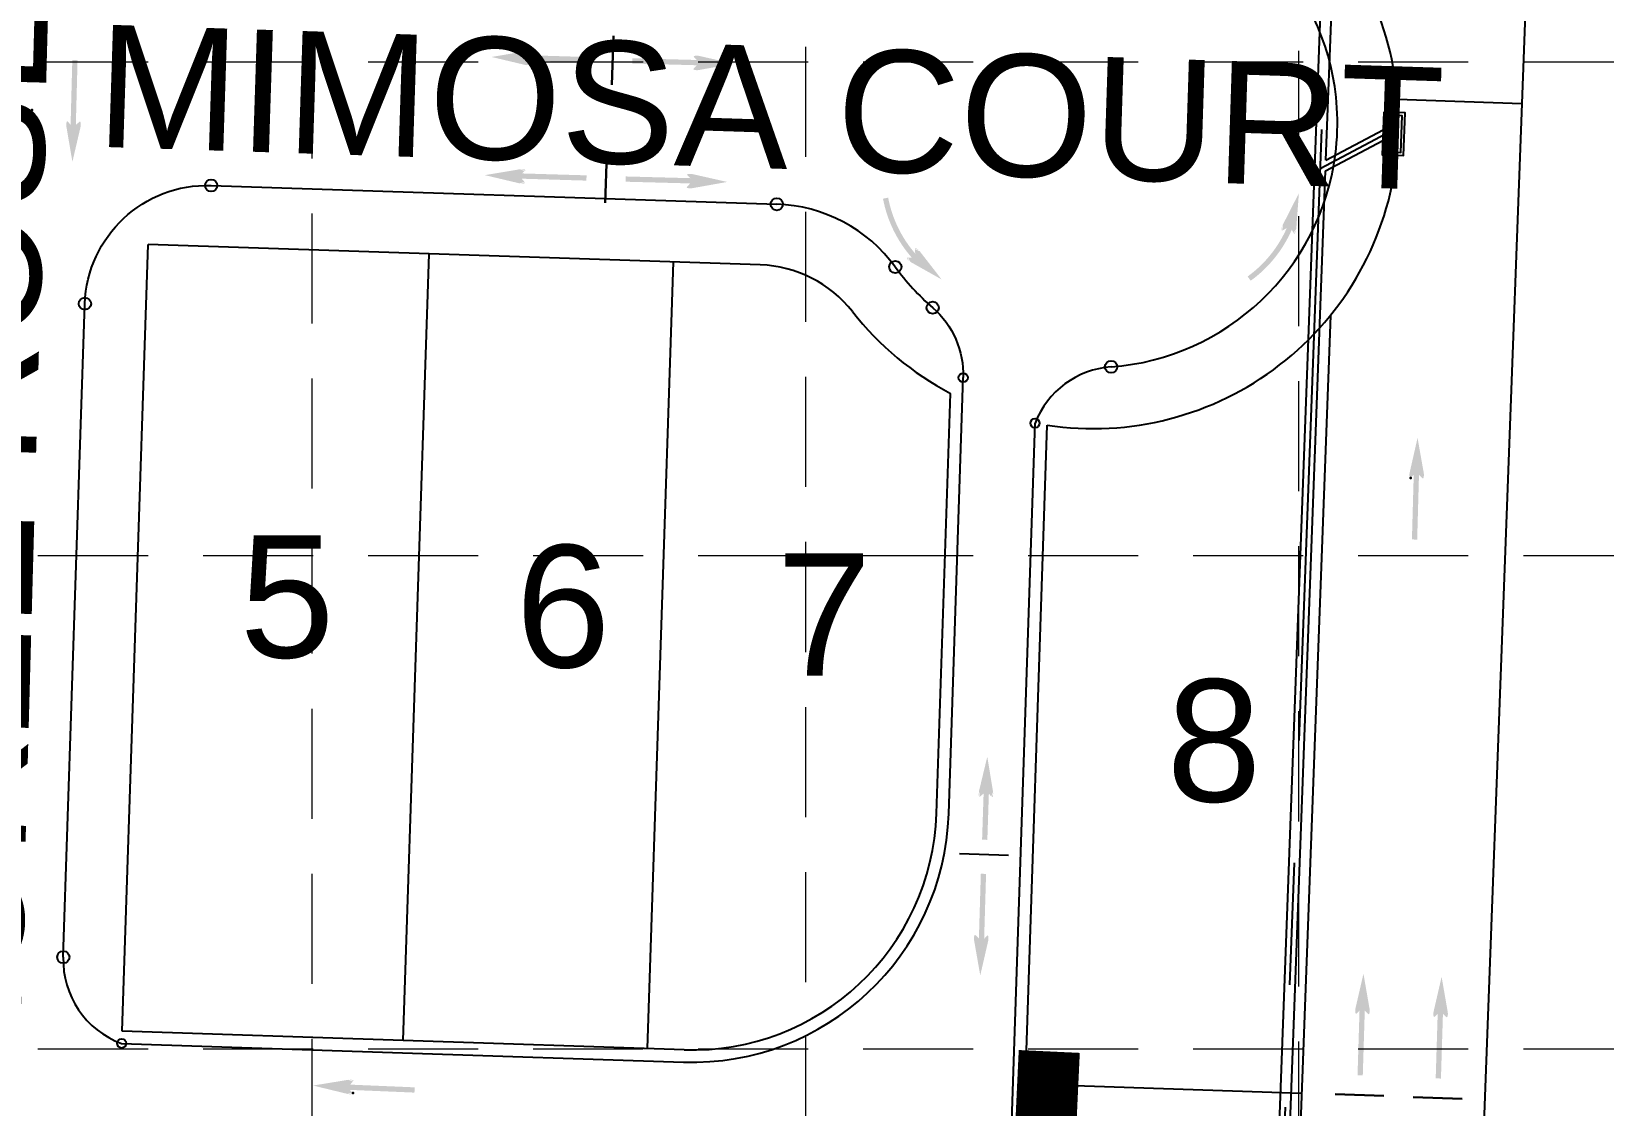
# Model space of a CAD drawing. Header units: feet. Extents: x 10084 to 13321, y 3329 to 8503.
# Drawn here: x 12787.2 to 13044.4, y 6633.3 to 6808.9 of the extents above; entities that cross this region are included whole.
import ezdxf
from ezdxf.enums import TextEntityAlignment as Align

# ---------------------------------------------------------------- set-up
doc = ezdxf.new("R2010")
doc.units = ezdxf.units.FT
doc.header["$LTSCALE"] = 40
doc.header["$MEASUREMENT"] = 0
for name, pattern in [('( Dashdot )', [1.001, 0.5, -0.25, 0.001, -0.25]), ('CENTERX2', [4, 2.5, -0.5, 0.5, -0.5]), ('DASHED', [0.75, 0.5, -0.25]), ('HIDDEN', [0.375, 0.25, -0.125])]:
    doc.linetypes.add(name, pattern=pattern)
for name, color, linetype in [('CURB', 4, 'Continuous'), ('EROSION BLANKETS', 84, 'Continuous'), ('flow arrow', 4, 'Continuous'), ('GRID', 254, 'DASHED'), ('INLET', 4, 'Continuous'), ('Level 18', 7, 'Continuous'), ('LOT', 7, 'Continuous'), ('NAME', 6, 'Continuous'), ('ROW', 3, '( Dashdot )'), ('STORM', 2, 'Continuous'), ('storm CL', 7, 'CENTERX2')]:
    doc.layers.add(name, color=color, linetype=linetype)
doc.styles.get("Standard").update_dxf_attribs({"font": 'ARIAL.TTF'})

msp = doc.modelspace()

# ---------------------------------------------------------------- hatches: boundary and pattern name
at = {"layer": 'flow arrow', "linetype": 'Continuous', "lineweight": 30}
h = msp.add_hatch(color=7, dxfattribs=at)
edge = h.paths.add_edge_path()
edge.add_line((12869.04354404353, 6805.531957819063), (12868.48967209674, 6805.047733760734))
edge.add_line((12868.48967209674, 6805.047733760733), (12879.06904648675, 6804.73399089383))
edge.add_line((12879.06904648675, 6804.733990893831), (12879.04481262023, 6803.874253256565))
edge.add_line((12879.04481262023, 6803.874253256565), (12868.46545895727, 6804.187856229236))
edge.add_line((12868.46545895727, 6804.187856229236), (12868.99600460852, 6803.564503981308))
edge.add_line((12868.99600460852, 6803.564503981308), (12868.99777782315, 6803.562902490685))
edge.add_ellipse((12868.45465800578, 6803.538940240955), major_axis=(0.5597539809932037, -0.01660061687514937), ratio=0.2857142857142857, start_angle=-125.83152777777792, end_angle=14.496719444444523, ccw=False)
edge.add_line((12868.12313047502, 6803.418996604088), (12868.12363733888, 6803.421169947069))
edge.add_line((12868.12363733888, 6803.421169947069), (12862.43127444857, 6804.769575689691))
edge.add_line((12862.43127444857, 6804.76957568969), (12868.19671306889, 6805.735881191064))
edge.add_line((12868.19671306889, 6805.735881191064), (12868.19590527455, 6805.735054656152))
edge.add_ellipse((12868.51087985984, 6805.594155405579), major_axis=(0.5597539809932037, -0.01660061687514937), ratio=0.2857142857142858, start_angle=-17.182672222222322, end_angle=124.7269333333333, ccw=False)
edge.add_line((12869.04424957753, 6805.531049415396), (12869.04354404353, 6805.531957819063))
edge.add_line((12869.04354404353, 6805.531957819063), (12869.04354404353, 6805.531957819063))
edge.add_line((12869.04354404353, 6805.531957819063), (12869.04354404353, 6805.531957819063))
h = msp.add_hatch(color=7, dxfattribs=at)
edge = h.paths.add_edge_path()
edge.add_line((12795.05178871662, 6794.192169451149), (12794.42948604765, 6793.660349919931))
edge.add_line((12794.42948604765, 6793.660349919931), (12794.70977334859, 6804.240846486323))
edge.add_line((12794.70977334859, 6804.240846486323), (12793.85008199817, 6804.259491479446))
edge.add_line((12793.85008199817, 6804.259491479446), (12793.56959793365, 6793.683196255821))
edge.add_line((12793.56959793365, 6793.683196255821), (12793.08419007215, 6794.232358541736))
edge.add_line((12793.08419007215, 6794.232358541736), (12793.08239031476, 6794.233168874996))
edge.add_ellipse((12793.02094625668, 6793.699605281315), major_axis=(0.01485672672199987, 0.5598028439785119), ratio=0.2857142857142857, start_angle=342.8173277777778, end_angle=484.7269333333335)
edge.add_line((12792.88102896682, 6793.384193356998), (12792.88151953069, 6793.385294215899))
edge.add_line((12792.88151953069, 6793.385294215899), (12793.86523227071, 6787.625260265911))
edge.add_line((12793.86523227071, 6787.625260265911), (12795.19665774981, 6793.319982957473))
edge.add_line((12795.19665774981, 6793.319982957473), (12795.19730192297, 6793.318633877945))
edge.add_ellipse((12795.07632608738, 6793.649786057662), major_axis=(0.01485672672199987, 0.5598028439785119), ratio=0.2857142857142854, start_angle=234.1684722222222, end_angle=374.4967194444445)
edge.add_line((12795.05067197478, 6794.192828457014), (12795.05178871662, 6794.192169451148))
edge.add_line((12795.05178871662, 6794.192169451149), (12795.05178871662, 6794.192169451149))
h = msp.add_hatch(color=7, dxfattribs=at)
edge = h.paths.add_edge_path()
edge.add_line((12895.52095187538, 6804.787741712976), (12896.04677328494, 6804.272986404681))
edge.add_line((12896.04677328494, 6804.27298640468), (12885.46640712935, 6804.554343677024))
edge.add_line((12885.46640712935, 6804.554343677024), (12885.44245305129, 6803.694647493865))
edge.add_line((12885.44245305129, 6803.694647493865), (12896.02261972906, 6803.413189183824))
edge.add_line((12896.02261972906, 6803.413189183824), (12895.45760953399, 6802.820805783852))
edge.add_line((12895.45760953399, 6802.820805783852), (12895.45612553341, 6802.819258843758))
edge.add_ellipse((12895.99704202824, 6802.7648284198), major_axis=(-0.5598027372870455, 0.0148659020683853), ratio=0.2857142857142854, start_angle=345.5032805555555, end_angle=485.8315277777779)
edge.add_line((12896.32130918035, 6802.626452866553), (12896.32040127808, 6802.628325486654))
edge.add_line((12896.32040127808, 6802.628325486655), (12902.07952567186, 6803.65509901031))
edge.add_line((12902.07952567186, 6803.65509901031), (12896.3776922312, 6804.943914738385))
edge.add_line((12896.3776922312, 6804.943914738385), (12896.37873771126, 6804.942942244464))
edge.add_ellipse((12896.05634632614, 6804.819956948631), major_axis=(-0.5598027372870455, 0.0148659020683853), ratio=0.2857142857142858, start_angle=235.2730666666667, end_angle=377.1826722222223)
edge.add_line((12895.52027408202, 6804.786908940507), (12895.52095187538, 6804.787741712976))
edge.add_line((12895.52095187538, 6804.787741712976), (12895.52095187538, 6804.787741712976))
edge.add_line((12895.52095187538, 6804.787741712976), (12895.52095187538, 6804.787741712976))
h = msp.add_hatch(color=7, dxfattribs=at)
edge = h.paths.add_edge_path()
edge.add_line((12867.95529218502, 6786.203481995638), (12867.40142023823, 6785.719257937309))
edge.add_line((12867.40142023823, 6785.719257937308), (12877.98079462825, 6785.405515070405))
edge.add_line((12877.98079462825, 6785.405515070406), (12877.95656076172, 6784.54577743314))
edge.add_line((12877.95656076172, 6784.54577743314), (12867.37720709877, 6784.859380405811))
edge.add_line((12867.37720709877, 6784.859380405811), (12867.90775275002, 6784.236028157883))
edge.add_line((12867.90775275002, 6784.236028157883), (12867.90952596464, 6784.23442666726))
edge.add_ellipse((12867.36640614727, 6784.21046441753), major_axis=(0.5597539809932037, -0.01660061687514937), ratio=0.2857142857142857, start_angle=-125.83152777777792, end_angle=14.496719444444523, ccw=False)
edge.add_line((12867.03487861652, 6784.090520780663), (12867.03538548037, 6784.092694123644))
edge.add_line((12867.03538548037, 6784.092694123644), (12861.34302259007, 6785.441099866266))
edge.add_line((12861.34302259007, 6785.441099866265), (12867.10846121039, 6786.40740536764))
edge.add_line((12867.10846121039, 6786.40740536764), (12867.10765341605, 6786.406578832727))
edge.add_ellipse((12867.42262800134, 6786.265679582154), major_axis=(0.5597539809932037, -0.01660061687514937), ratio=0.2857142857142858, start_angle=-17.182672222222322, end_angle=124.7269333333333, ccw=False)
edge.add_line((12867.95599771903, 6786.202573591971), (12867.95529218502, 6786.203481995638))
edge.add_line((12867.95529218502, 6786.203481995638), (12867.95529218502, 6786.203481995638))
edge.add_line((12867.95529218502, 6786.203481995638), (12867.95529218502, 6786.203481995638))
h = msp.add_hatch(color=7, dxfattribs=at)
edge = h.paths.add_edge_path()
edge.add_line((12894.43270001687, 6785.459265889551), (12894.95852142644, 6784.944510581256))
edge.add_line((12894.95852142644, 6784.944510581255), (12884.37815527084, 6785.225867853599))
edge.add_line((12884.37815527084, 6785.225867853599), (12884.35420119278, 6784.36617167044))
edge.add_line((12884.35420119278, 6784.36617167044), (12894.93436787056, 6784.084713360399))
edge.add_line((12894.93436787055, 6784.084713360399), (12894.36935767548, 6783.492329960427))
edge.add_line((12894.36935767548, 6783.492329960427), (12894.3678736749, 6783.490783020333))
edge.add_ellipse((12894.90879016973, 6783.436352596375), major_axis=(-0.5598027372870455, 0.0148659020683853), ratio=0.2857142857142854, start_angle=345.5032805555555, end_angle=485.8315277777779)
edge.add_line((12895.23305732185, 6783.297977043128), (12895.23214941958, 6783.299849663229))
edge.add_line((12895.23214941958, 6783.29984966323), (12900.99127381335, 6784.326623186885))
edge.add_line((12900.99127381335, 6784.326623186885), (12895.28944037269, 6785.61543891496))
edge.add_line((12895.28944037269, 6785.61543891496), (12895.29048585276, 6785.614466421039))
edge.add_ellipse((12894.96809446763, 6785.491481125206), major_axis=(-0.5598027372870455, 0.0148659020683853), ratio=0.2857142857142858, start_angle=235.2730666666667, end_angle=377.1826722222223)
edge.add_line((12894.43202222352, 6785.458433117082), (12894.43270001687, 6785.459265889551))
edge.add_line((12894.43270001687, 6785.459265889551), (12894.43270001687, 6785.459265889551))
edge.add_line((12894.43270001687, 6785.459265889551), (12894.43270001687, 6785.459265889551))
h = msp.add_hatch(color=7, dxfattribs=at)
edge = h.paths.add_edge_path()
edge.add_line((12991.8587, 6777.267800000002), (12994.5136, 6782.479700000001))
edge.add_line((12994.5136, 6782.479700000001), (12994.0889, 6776.6543))
edge.add_line((12994.0889, 6776.6543), (12994.08991250968, 6776.654030678002))
edge.add_ellipse((12993.87850227707, 6776.381327058879), major_axis=(-0.1485443974594063, -0.539939405844232), ratio=0.285714285714286, start_angle=-17.182672222222322, end_angle=124.7269333333333, ccw=False)
edge.add_line((12993.69101391278, 6775.878024323662), (12993.6881, 6775.878600000003))
edge.add_line((12993.6881, 6775.878600000003), (12993.3476, 6776.525800000001))
edge.add_line((12993.3476, 6776.525800000001), (12993.35489413047, 6776.517527059838))
edge.add_arc((12974.63688134681, 6784.704156245933), 20.43, 305.9687798300628, 336.3770492745072, ccw=False)
edge.add_line((12986.63632652058, 6768.169398486282), (12986.13121029695, 6768.865428336438))
edge.add_arc((12974.63688134681, 6784.704156245933), 19.57000000000001, 305.9687798300628, 336.0445853856183)
edge.add_line((12992.52115457955, 6776.75823459161), (12992.5199, 6776.757800000002))
edge.add_line((12992.5199, 6776.757800000002), (12991.792, 6776.390100000001))
edge.add_line((12991.792, 6776.390100000001), (12991.78972239817, 6776.388760346299))
edge.add_ellipse((12991.89492026389, 6776.922133236968), major_axis=(-0.1485443974594063, -0.539939405844232), ratio=0.2857142857142858, start_angle=-125.83152777777792, end_angle=14.496719444444523, ccw=False)
edge.add_line((12991.85680690939, 6777.272624716943), (12991.85877176733, 6777.269274593342))
h = msp.add_hatch(color=7, dxfattribs=at)
edge = h.paths.add_edge_path()
edge.add_line((12932.4881, 6772.996000000001), (12936.0752, 6768.376))
edge.add_line((12936.0752, 6768.376000000001), (12930.984, 6771.238800000002))
edge.add_line((12930.984, 6771.238800000001), (12930.98337966118, 6771.237947411551))
edge.add_ellipse((12930.82653463445, 6771.545292800201), major_axis=(-0.4254344227937298, 0.3641504522888391), ratio=0.2857142857142859, start_angle=-17.182672222222322, end_angle=124.7269333333333, ccw=False)
edge.add_line((12930.45082459684, 6771.929099389075), (12930.4525, 6771.931500000001))
edge.add_line((12930.4525, 6771.931500000001), (12931.1832, 6771.9643))
edge.add_line((12931.1832, 6771.9643), (12931.17256541624, 6771.961199796417))
edge.add_arc((12946.54499755637, 6785.417545143392), 20.42999999999999, 190.7891948210937, 221.1974642655381, ccw=False)
edge.add_line((12926.4761475631, 6781.593129029207), (12927.32094492019, 6781.75411777398))
edge.add_arc((12946.54499755637, 6785.417545143392), 19.57000000000001, 190.7891948210938, 220.8650003766493)
edge.add_line((12931.74512082334, 6772.613305662376), (12931.7452, 6772.614600000001))
edge.add_line((12931.7452, 6772.614600000001), (12931.7222, 6773.429800000002))
edge.add_line((12931.7222, 6773.429800000002), (12931.72194734996, 6773.432431573069))
edge.add_ellipse((12932.15988129674, 6773.110302577626), major_axis=(-0.4254344227937298, 0.3641504522888391), ratio=0.2857142857142858, start_angle=-125.83152777777792, end_angle=14.496719444444523, ccw=False)
edge.add_line((12932.49328421277, 6772.995675344097), (12932.48941645863, 6772.99532252266))
at = {"layer": 'flow arrow'}
h = msp.add_hatch(color=7, dxfattribs=at)
edge = h.paths.add_edge_path()
edge.add_line((12943.54856377453, 6676.724405661183), (12942.68938759423, 6676.763431089205))
edge.add_line((12942.68938759423, 6676.763431089205), (12942.93812141789, 6684.301488222908))
edge.add_line((12942.93812141789, 6684.301488222908), (12942.3129877102, 6683.773080324717))
edge.add_line((12942.3129877102, 6683.773080324717), (12942.3114304941, 6683.7711508652))
edge.add_ellipse((12942.28928773158, 6684.314347818551), major_axis=(-0.01847559209414452, -0.5596951424630832), ratio=0.2857142857142855, start_angle=-125.83152777777792, end_angle=14.496719444444523, ccw=False)
edge.add_line((12942.17045534227, 6684.646275225075), (12942.17252075564, 6684.645877367474))
edge.add_line((12942.17252075564, 6684.645877367474), (12943.53996645405, 6690.333868114261))
edge.add_line((12943.53996645405, 6690.333868114261), (12944.48694067202, 6684.564936509293))
edge.add_line((12944.48694067202, 6684.564936509293), (12944.48625624561, 6684.565742378003))
edge.add_ellipse((12944.34430270245, 6684.251241597219), major_axis=(-0.01847559209414452, -0.5596951424630832), ratio=0.2857142857142855, start_angle=-17.182672222222322, end_angle=124.7269333333333, ccw=False)
edge.add_line((12944.27941038545, 6683.718086349071), (12944.28026836757, 6683.718935645619))
edge.add_line((12944.28026836757, 6683.718935645619), (12944.28026836757, 6683.718935645619))
edge.add_line((12944.28026836757, 6683.718935645619), (12944.28026836757, 6683.718935645619))
edge.add_line((12944.28026836757, 6683.718935645619), (12943.7977615894, 6684.274435905027))
edge.add_line((12943.7977615894, 6684.274435905027), (12943.54856377453, 6676.724405661183))
h = msp.add_hatch(color=7, dxfattribs=at)
edge = h.paths.add_edge_path()
edge.add_line((12943.5433, 6661.1026), (12943.0266, 6660.5784))
edge.add_line((12943.0266, 6660.5784), (12943.3435, 6671.158))
edge.add_line((12943.3435, 6671.158), (12942.484, 6671.184600000001))
edge.add_line((12942.484, 6671.184600000001), (12942.1671, 6660.605500000001))
edge.add_line((12942.1671, 6660.605500000001), (12941.5765, 6661.172500000001))
edge.add_line((12941.5765, 6661.172500000001), (12941.5751541632, 6661.173749978376))
edge.add_ellipse((12941.51891208483, 6660.63301893611), major_axis=(0.01674105011446782, 0.559749709460456), ratio=0.2857142857142855, start_angle=345.5032805555555, end_angle=485.8315277777779)
edge.add_line((12941.37945109602, 6660.309217186959), (12941.3813, 6660.3102))
edge.add_line((12941.3813, 6660.3102), (12942.3886, 6654.5479))
edge.add_line((12942.3886, 6654.5479), (12943.6967, 6660.2453))
edge.add_line((12943.6967, 6660.2453), (12943.69573473042, 6660.244029076303))
edge.add_ellipse((12943.57383009463, 6660.566830578943), major_axis=(0.01674105011446782, 0.559749709460456), ratio=0.2857142857142858, start_angle=235.2730666666667, end_angle=377.1826722222223)
edge.add_line((12943.54257801831, 6661.103010434729), (12943.5433, 6661.1026))
edge.add_line((12943.5433, 6661.1026), (12943.5433, 6661.1026))
edge.add_line((12943.5433, 6661.1026), (12943.5433, 6661.1026))
at = {"layer": 'flow arrow', "linetype": 'Continuous', "lineweight": 30}
h = msp.add_hatch(color=7, dxfattribs=at)
edge = h.paths.add_edge_path()
edge.add_line((13003.9198522929, 6648.279804505735), (13004.43692644042, 6648.80346369225))
edge.add_line((13004.43692644042, 6648.80346369225), (13004.11166935778, 6638.224292013828))
edge.add_line((13004.11166935778, 6638.224292013828), (13004.97129134257, 6638.196647611229))
edge.add_line((13004.97129134257, 6638.196647611229), (13005.29636176908, 6648.775696165743))
edge.add_line((13005.29636176908, 6648.775696165743), (13005.88639472674, 6648.208273794555))
edge.add_line((13005.88639472674, 6648.208273794555), (13005.88794802739, 6648.206671089017))
edge.add_ellipse((13005.94461842358, 6648.747357454189), major_axis=(-0.01718444243567434, -0.5597363180059635), ratio=0.2857142857142856, start_angle=345.5032805555555, end_angle=485.8315277777779)
edge.add_line((13006.08433587396, 6649.071048656302), (13006.08244287379, 6649.070384443228))
edge.add_line((13006.08244287379, 6649.070384443228), (13005.07970959988, 6654.833654877631))
edge.add_line((13005.07970959987, 6654.833654877631), (13003.76718636403, 6649.137120058431))
edge.add_line((13003.76718636403, 6649.137120058431), (13003.76810441466, 6649.138071501233))
edge.add_ellipse((13003.88975332034, 6648.815173509059), major_axis=(-0.01718444243567434, -0.5597363180059635), ratio=0.2857142857142859, start_angle=235.2730666666667, end_angle=377.1826722222223)
edge.add_line((13003.92058066363, 6648.278969022301), (13003.9198522929, 6648.279804505736))
edge.add_line((13003.9198522929, 6648.279804505735), (13003.9198522929, 6648.279804505735))
edge.add_line((13003.9198522929, 6648.279804505735), (13003.9198522929, 6648.279804505735))
h = msp.add_hatch(color=7, dxfattribs=at)
edge = h.paths.add_edge_path()
edge.add_line((13016.7076522929, 6647.774704505735), (13017.22472644042, 6648.29836369225))
edge.add_line((13017.22472644042, 6648.29836369225), (13016.89946935778, 6637.719192013828))
edge.add_line((13016.89946935778, 6637.719192013828), (13017.75909134257, 6637.691547611229))
edge.add_line((13017.75909134257, 6637.691547611229), (13018.08416176908, 6648.270596165743))
edge.add_line((13018.08416176908, 6648.270596165743), (13018.67419472674, 6647.703173794554))
edge.add_line((13018.67419472674, 6647.703173794554), (13018.67574802739, 6647.701571089016))
edge.add_ellipse((13018.73241842358, 6648.242257454189), major_axis=(-0.01718444243567434, -0.5597363180059635), ratio=0.2857142857142856, start_angle=345.5032805555555, end_angle=485.8315277777779)
edge.add_line((13018.87213587396, 6648.565948656302), (13018.87024287379, 6648.565284443228))
edge.add_line((13018.87024287379, 6648.565284443228), (13017.86750959988, 6654.32855487763))
edge.add_line((13017.86750959987, 6654.328554877631), (13016.55498636403, 6648.63202005843))
edge.add_line((13016.55498636403, 6648.63202005843), (13016.55590441466, 6648.632971501233))
edge.add_ellipse((13016.67755332034, 6648.310073509058), major_axis=(-0.01718444243567434, -0.5597363180059635), ratio=0.2857142857142859, start_angle=235.2730666666667, end_angle=377.1826722222223)
edge.add_line((13016.70838066363, 6647.7738690223), (13016.7076522929, 6647.774704505736))
edge.add_line((13016.7076522929, 6647.774704505735), (13016.7076522929, 6647.774704505735))
edge.add_line((13016.7076522929, 6647.774704505735), (13016.7076522929, 6647.774704505735))
h = msp.add_hatch(color=7, dxfattribs=at)
edge = h.paths.add_edge_path()
edge.add_line((12839.862, 6637.2792), (12839.2889, 6636.6948))
edge.add_line((12839.2889, 6636.694799999999), (12849.8637, 6636.251199999999))
edge.add_line((12849.8637, 6636.2512), (12849.8238, 6635.391999999999))
edge.add_line((12849.8238, 6635.391999999999), (12839.2529, 6635.835399999999))
edge.add_line((12839.2529, 6635.835399999999), (12839.7676, 6635.3137))
edge.add_line((12839.7676, 6635.3137), (12839.76848731651, 6635.311673514925))
edge.add_ellipse((12839.23197139556, 6635.28685020745), major_axis=(0.5595088473831927, -0.02344887417194341), ratio=0.2857142857142857, start_angle=-124.7269333333333, end_angle=17.18267222222221, ccw=False)
edge.add_line((12838.90773196043, 6635.168823350165), (12838.9088, 6635.1692))
edge.add_line((12838.9088, 6635.169199999999), (12833.2292, 6636.5445))
edge.add_line((12833.2292, 6636.5445), (12839.0019, 6637.4834))
edge.add_line((12839.0019, 6637.4834), (12839.00067758553, 6637.48415928245))
edge.add_ellipse((12839.32278452924, 6637.340827300798), major_axis=(0.5595088473831927, -0.02344887417194341), ratio=0.2857142857142855, start_angle=-14.496719444444523, end_angle=125.83152777777781, ccw=False)
edge.add_line((12839.86280262566, 6637.278108189008), (12839.862, 6637.2792))
edge.add_line((12839.862, 6637.2792), (12839.862, 6637.2792))
at = {"layer": 'Level 18', "linetype": 'Continuous', "lineweight": 30, "extrusion": (0, 0, -1)}
h = msp.add_hatch(color=7, dxfattribs=at)
edge = h.paths.add_edge_path()
edge.add_line((-13014.7579, 6735.848), (-13014.1654, 6736.4128))
edge.add_line((-13014.1654, 6736.4128), (-13013.87060000001, 6725.832800000001))
edge.add_line((-13013.87060000001, 6725.832800000001), (-13013.0109, 6725.860700000001))
edge.add_line((-13013.0109, 6725.860700000001), (-13013.3058, 6736.4366))
edge.add_line((-13013.3058, 6736.436600000001), (-13012.7909, 6735.914900000002))
edge.add_line((-13012.7909, 6735.914900000002), (-13012.78950620824, 6735.913724147924))
edge.add_ellipse((-13012.7571543353, 6736.44983876845), major_axis=(0.01559280382487319, -0.5597828726112171), ratio=0.2857142857142855, start_angle=342.8173277777778, end_angle=484.7269333333333)
edge.add_line((-13012.63458779529, 6736.772389529732), (-13012.63480000001, 6736.771400000001))
edge.add_line((-13012.63480000001, 6736.7714), (-13013.9301, 6742.469700000001))
edge.add_line((-13013.9301, 6742.469700000001), (-13014.95, 6736.711000000002))
edge.add_line((-13014.95, 6736.711000000002), (-13014.95100027758, 6736.711952976568))
edge.add_ellipse((-13014.81220379469, 6736.387865833214), major_axis=(0.01559280382487319, -0.5597828726112171), ratio=0.2857142857142854, start_angle=234.1684722222222, end_angle=374.4967194444445)
edge.add_line((-13014.75707103283, 6735.847020559571), (-13014.7579, 6735.848))
edge.add_line((-13014.7579, 6735.848), (-13014.7579, 6735.848))

# ---------------------------------------------------------------- linework, layer by layer
at = {"layer": 'CURB', "color": 7}
for p, q in [((12816.56764867702, 6783.747451319926), (12909.09785097812, 6780.682887298197)), ((12792.37670443129, 6657.54073536485), (12795.91657996155, 6764.420451991334)), ((12937.23181340373, 6680.974615359966), (12939.5951759331, 6752.330955317851)), ((12947.4377, 6626.6071), (12951.355, 6744.8817)), ((12801.915, 6643.4332), (12893.86460005798, 6640.387932013917))]:
    msp.add_line(p, q, dxfattribs=at)
for centre, radius in [((12816.56764867834, 6783.747451319327), 1), ((12909.09785088166, 6780.682887302342), 1), ((12928.4907843388, 6770.41994116671), 1), ((12795.91657996056, 6764.42045199055), 1), ((12934.60508634165, 6763.763688060226), 1), ((12963.79190917876, 6754.088914051317), 1), ((12939.5951759331, 6752.330955317851), 0.75), ((12951.355, 6744.881700000099), 0.75), ((12792.37670443151, 6657.540735365052), 1), ((12801.915, 6643.4332), 0.75)]:
    msp.add_circle(centre, radius, dxfattribs=at)
for centre, radius, start, end in [((12960.81740054192, 6793.978164462541), 40, 3.568347905836835, 80.78314235977592), ((12960.81740054192, 6793.978164462541), 40, 352.6383115092082, 3.568347905836868), ((12960.81740054192, 6793.978164462541), 40, 274.2646063640418, 352.6383115092082), ((12908.28664911889, 6755.696051734387), 25, 36.08292777777778, 88.14053611111112), ((12960.81740054192, 6793.978164462541), 40, 216.0829280003934, 229.057002725642), ((12964.87016855961, 6739.629060777247), 14.5, 94.26460636404174, 158.761499024425), ((12895.25483088151, 6682.364916876604), 42, 268.1031211529723, 358.1030246616684), ((12806.86875810724, 6657.060755928221), 14.5, 178.1030468435384, 250.0232687618471)]:
    msp.add_arc(centre, radius, start, end, dxfattribs=at)
at = {"layer": 'CURB', "color": 7, "extrusion": (0, 0, -1)}
for centre, radius, start, end in [((-12815.90561951329, 6763.758411387788), 20, 1.896953157139786, 91.8969203725462), ((-12925.10312244406, 6752.810940364379), 14.5, 130.942997274358, 181.8969753376534)]:
    msp.add_arc(centre, radius, start, end, dxfattribs=at)
at = {"layer": 'EROSION BLANKETS', "linetype": 'Continuous', "lineweight": 40, "const_width": 10}
msp.add_lwpolyline([(12902.85897274382, 6622.888185326531), (12952.70787598029, 6621.334040290411), (12953.67957377932, 6642.120710574599)], dxfattribs=at)
at = {"layer": 'flow arrow', "color": 7, "linetype": 'Continuous', "lineweight": 30}
for p, q in [((12882.12332768195, 6800.218336680888), (12882.38815107548, 6808.214301653466)), ((12881.03507582345, 6780.889860857463), (12881.29989921697, 6788.885825830042)), ((13008.43375600635, 6634.863255985444), (13000.43896854309, 6635.161133521754)), ((13021.22155600635, 6634.358155985444), (13013.22676854309, 6634.656033521754))]:
    msp.add_line(p, q, dxfattribs=at)
at = {"layer": 'flow arrow', "color": 7}
msp.add_line((12939.0189, 6674.5153), (12947.0137, 6674.2239), dxfattribs=at)
at = {"layer": 'flow arrow', "color": 7, "linetype": 'Continuous', "lineweight": 30}
msp.add_point((12787.26825780142, 6796.104098275824), dxfattribs=at)
at = {"layer": 'flow arrow', "color": 7, "linetype": 'Continuous', "lineweight": 30, "extrusion": (0, 0, -1)}
msp.add_point((12839.76760000003, 6635.313699999989), dxfattribs=at)
at = {"layer": 'GRID', "color": 252, "linetype": 'HIDDEN', "lineweight": 0, "ltscale": 1.8}
for p, q in [((12833.26712628565, 3737.178583056817), (12833.01625639823, 8419.972418493564)), ((12914.1277790513, 3737.449963833547), (12913.72605084076, 8419.972418493564)), ((12994.67846713933, 3736.748015852864), (12994.43584528329, 8419.972418493564)), ((10169.23657344577, 6803.96693174113), (13236.20876226296, 6803.96693174113)), ((10169.23657344577, 6723.257137298821), (13236.20876226296, 6723.257137298821)), ((10169.23657344577, 6642.547342856073), (13236.20876226296, 6642.547342856073))]:
    msp.add_line(p, q, dxfattribs=at)
at = {"layer": 'INLET', "color": 5, "flags": 128}
for points in [[(13008.4156, 6795.753500000001), (13008.1562, 6788.758400000001), (13011.654, 6788.6286), (13011.9132, 6795.623799999999)], [(13008.8968, 6795.235500000001), (13008.6746, 6789.2392), (13011.1728, 6789.1466), (13011.3948, 6795.142900000001)]]:
    msp.add_lwpolyline(points, close=True, dxfattribs=at)
at = {"layer": 'Level 18', "color": 7, "linetype": 'Continuous', "lineweight": 30, "extrusion": (0, 0, -1)}
msp.add_point((13012.7909, 6735.914900000002), dxfattribs=at)
at = {"layer": 'LOT', "color": 7}
for p, q in [((13030.97070865505, 6797.076650529497), (13010.66875556505, 6797.830748304696)), ((12847.95594719993, 6643.909489992981), (12852.2168990875, 6772.561308221686)), ((12887.93402650838, 6642.585414868618), (12892.19497839595, 6771.237233094273)), ((12999.665742378, 6762.501088094729), (12990.3998215247, 6513.042335117649)), ((12994.93954900662, 6635.261677877133), (12949.77498609272, 6636.757529486984))]:
    msp.add_line(p, q, dxfattribs=at)
at = {"layer": 'ROW', "color": 7, "linetype": 'Continuous'}
for p, q in [((13042.5702, 7109.3613), (13020.3791, 6511.9288)), ((12801.9812, 6645.4322), (12806.2421, 6774.084000000001)), ((12906.4002, 6770.766799999999), (12806.2421, 6774.084000000001)), ((12935.2329, 6681.040800000001), (12937.5083, 6749.7437)), ((12949.3704, 6624.542), (12953.3448, 6744.5397)), ((12893.9307, 6642.3868), (12801.9812, 6645.4322))]:
    msp.add_line(p, q, dxfattribs=at)
for centre, radius, start, end in [((12960.81740054192, 6793.978164462541), 50, 1.933901115197201, 93.64891717573236), ((12960.81740054192, 6793.978164462541), 50, 261.4047722222222, 353.9059577260998), ((12905.73817370683, 6750.77771572359), 20, 38.10825555555556, 88.10305555555556), ((12960.81740054192, 6793.978164462541), 50, 218.1082555555556, 242.2132972222223), ((12895.25481352971, 6682.364882905564), 40, 268.1030555555556, 358.1030555555556)]:
    msp.add_arc(centre, radius, start, end, dxfattribs=at)
at = {"layer": 'STORM', "color": 5}
for p, q in [((12987.4629, 6525.9754), (13008.8223, 7101.016500000001)), ((12998.9423, 6787.880000000001), (13010.5441, 7100.2271)), ((12998.9423, 6787.880000000001), (13008.3073, 6792.8328)), ((12998.878, 6786.149100000001), (13008.2431, 6791.102000000001)), ((12990.5567, 6562.121399999999), (12998.878, 6786.149100000001))]:
    msp.add_line(p, q, dxfattribs=at)
at = {"layer": 'storm CL', "color": 5}
msp.add_line((12998.017, 6786.542200000001), (13008.7858, 6792.237399999999), dxfattribs=at)
at = {"layer": 'storm CL', "color": 5, "flags": 128}
msp.add_lwpolyline([(12223.92470800375, 6063.723429705279, 0.1385568702891316), (12234.20936600054, 6094.687353535147), (12234.2094, 6094.687400000001), (12236.948, 6155.069), (12236.94803540421, 6155.068999285195, 0.08813891432060571), (12225.11172809717, 6245.253451968779), (12225.11172909318, 6245.25344881961, -0.08177147819245457), (12213.98761841737, 6322.435115682302), (12213.98761929934, 6322.435117929015, -0.2023426081522623), (12257.54672416849, 6339.139284257321), (12257.5467, 6339.139300000001), (12345.5189, 6336.2257), (12345.51886031627, 6336.225678350535, -0.02688836553345039), (12486.63382285725, 6323.890607578539), (12486.6338263059, 6323.890607089121, 0.1672385345139733), (12748.4919, 6374.326800000001), (12783.9771, 6394.7155), (12783.97707806597, 6394.715521203915, -0.1284748281964501), (12918.8374026136, 6449.597188898148, 0.3658031563201588), (12988.33734218974, 6525.942905044672), (12988.3373, 6525.942899999999), (13009.6832, 7100.6218), (13014.1354, 7104.755200000001), (13020.3754, 7104.523399999999)], format="xyb", dxfattribs=at)

# ---------------------------------------------------------------- texts
at = {"layer": 'NAME', "color": 7}
for s, rotation, p in [('CHEROKEE ROSE TRAIL', 88.44469166666667, (12773.40601218175, 6573.536566376965)), ('MIMOSA COURT', 358.1524583333334, (12797.89775510441, 6800.092202385578))]:
    msp.add_text(s, height=20, rotation=rotation, dxfattribs=at).set_placement(p, align=Align.MIDDLE_LEFT)
for s, p in [('5', (12821.2098, 6716.5372999)), ('6', (12866.3562, 6714.9410999)), ('7', (12909.07, 6713.5983999)), ('8', (12972.8494, 6692.9807999))]:
    msp.add_text(s, height=20, dxfattribs=at).set_placement(p, align=Align.MIDDLE_LEFT)

doc.saveas('drawing.dxf')
